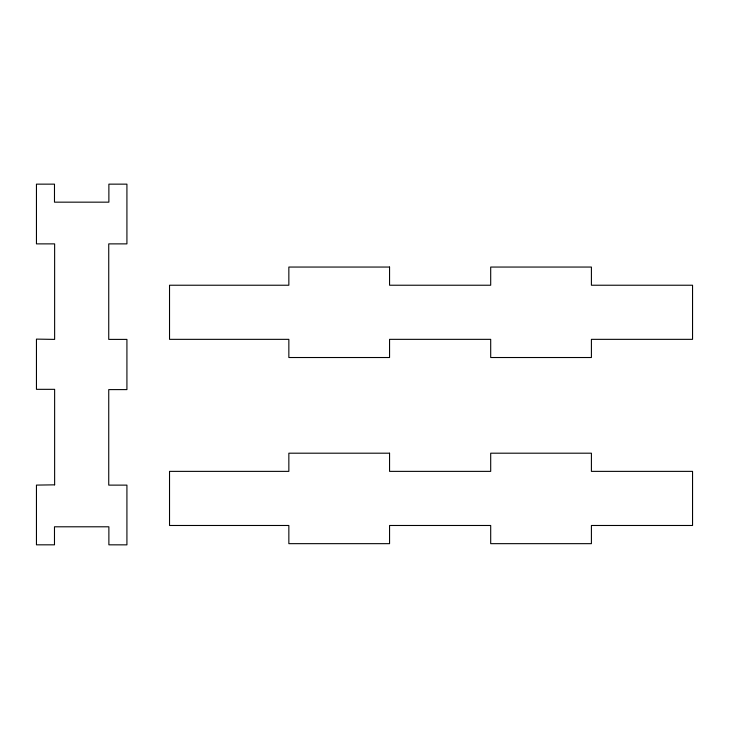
<?xml version="1.0" encoding="UTF-8"?>
<svg xmlns="http://www.w3.org/2000/svg" width="729" height="729" viewBox="0 0 729 729"><rect width="100%" height="100%" fill="white"/><g stroke="black" fill="none" stroke-linecap="round" stroke-linejoin="round"><path stroke-width="1.09" d="M54.629 484.84L36.45 485.095L36.45 544.827L54.484 544.827L54.484 526.794L108.876 526.794L108.876 544.827L126.919 544.855L126.919 485.122L108.739 485.122L108.739 389.605L126.919 389.605L126.919 339.395L108.739 339.395L108.739 243.878L126.919 243.878L126.919 184.145L108.876 184.145L108.876 202.161L54.484 202.161L54.484 184.145L36.45 184.145L36.45 243.878L54.629 243.878L54.629 339.395L36.45 339.113L36.45 389.332L54.629 389.332L54.629 484.84M389.559 267.051L288.848 267.051L288.848 285.23L169.529 285.23L169.529 339.34L288.848 339.34L288.848 357.52L389.559 357.52L389.559 339.34L490.699 339.34L490.699 357.52L591.41 357.52L591.41 339.34L692.55 339.34L692.55 285.23L591.41 285.23L591.41 267.051L490.699 267.051L490.699 285.23L389.559 285.23L389.559 267.051M389.559 453.192L288.848 453.192L288.848 471.371L169.529 471.371L169.529 525.481L288.848 525.481L288.848 543.661L389.559 543.661L389.559 525.481L490.699 525.481L490.699 543.661L591.41 543.661L591.41 525.481L692.55 525.481L692.55 471.371L591.41 471.371L591.41 453.192L490.699 453.192L490.699 471.371L389.559 471.371L389.559 453.192"/></g></svg>
